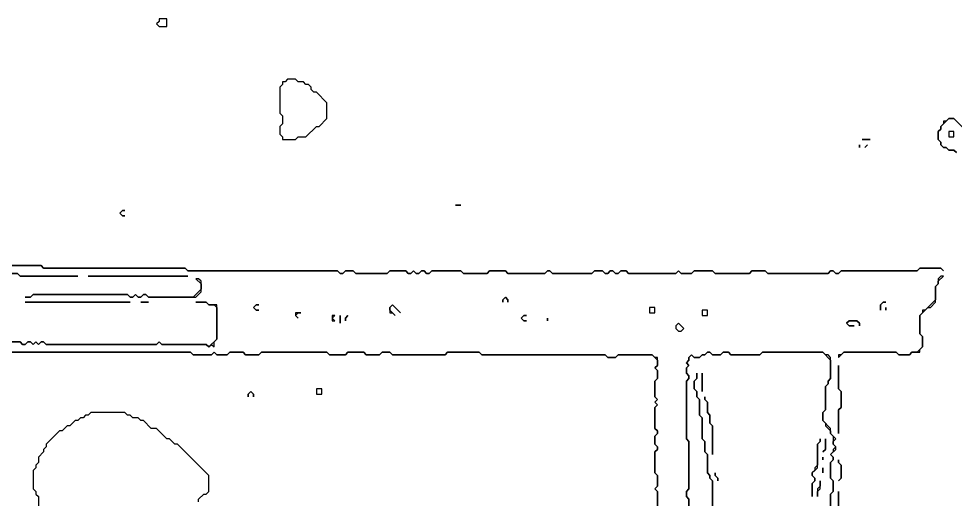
# Model space of a CAD drawing. Header units: metres. Extents: x 0 to 3575, y 1 to 2763.
# Drawn here: x 1473.5 to 1830.5, y 1961 to 2144 of the extents above; entities that cross this region are included whole.
import ezdxf

# ---------------------------------------------------------------- set-up
doc = ezdxf.new("R2010")
doc.units = ezdxf.units.M

msp = doc.modelspace()

# ---------------------------------------------------------------- linework, layer by layer
for points in [[(1527, 2144), (1527, 2143), (1526, 2142), (1527, 2141), (1530, 2141), (1530, 2144)], [(1576, 2121), (1575, 2120), (1574, 2120), (1574, 2119), (1573, 2118), (1573, 2108), (1574, 2107), (1574, 2104), (1573, 2103), (1573, 2100), (1574, 2099), (1574, 2098), (1579, 2098), (1580, 2099), (1583, 2099), (1587, 2103), (1588, 2103), (1591, 2106), (1591, 2112), (1587, 2116), (1586, 2116), (1585, 2117), (1585, 2118), (1584, 2119), (1583, 2119), (1582, 2120), (1580, 2120), (1579, 2121)], [(1828, 2101), (1828, 2099), (1830, 2099), (1830, 2101)], [(1794, 2096), (1794, 2095)], [(1795, 2098), (1798, 2098)], [(1797, 2096), (1796, 2095)], [(1513, 2071), (1512, 2070), (1513, 2069), (1514, 2069), (1513, 2069), (1512, 2070), (1513, 2071), (1514, 2071)], [(1640, 2073), (1642, 2073)], [(1640, 2071)], [(1642, 2071)], [(1417, 2047), (1416, 2046), (1415, 2046), (1415, 2045), (1417, 2047), (1473, 2047), (1474, 2046), (1496, 2046), (1474, 2046), (1473, 2047)], [(1500, 2046), (1538, 2046)], [(1825, 2046), (1824, 2045), (1824, 2043), (1823, 2042), (1823, 2037), (1819, 2033), (1818, 2033), (1818, 2032), (1817, 2031), (1817, 2024), (1818, 2023), (1818, 2019), (1816, 2017), (1814, 2017), (1813, 2016), (1809, 2016), (1808, 2017), (1788, 2017), (1787, 2016), (1786, 2016), (1786, 2015), (1788, 2017), (1808, 2017), (1809, 2016), (1813, 2016), (1814, 2017), (1817, 2017), (1817, 2018), (1818, 2019), (1818, 2023), (1817, 2024), (1817, 2031), (1820, 2034), (1821, 2034), (1823, 2036), (1823, 2042), (1824, 2043), (1824, 2044), (1826, 2046)], [(1829, 2048)], [(1829, 2046)], [(1541, 2045), (1543, 2043), (1543, 2041), (1540, 2038), (1523, 2038), (1522, 2039), (1521, 2039), (1520, 2038), (1519, 2038), (1518, 2039), (1517, 2038), (1516, 2038), (1515, 2039), (1479, 2039), (1478, 2038), (1476, 2038), (1478, 2038), (1479, 2039), (1515, 2039), (1516, 2038), (1517, 2038), (1518, 2039), (1519, 2038), (1520, 2038), (1521, 2039), (1522, 2039), (1523, 2038), (1541, 2038), (1543, 2040), (1543, 2044), (1542, 2045)], [(1476, 2036), (1516, 2036)], [(1520, 2036), (1523, 2036)], [(1564, 2035), (1563, 2034), (1564, 2033), (1565, 2033), (1564, 2033), (1563, 2034), (1564, 2035), (1565, 2035)], [(1616, 2035), (1615, 2034), (1615, 2032), (1616, 2032), (1617, 2031), (1615, 2033), (1615, 2034), (1616, 2035), (1619, 2032)], [(1659, 2038), (1658, 2037), (1658, 2036), (1658, 2037), (1659, 2038), (1660, 2037), (1660, 2036), (1660, 2037)], [(1803, 2036), (1802, 2035), (1802, 2033), (1802, 2035), (1803, 2036), (1804, 2036)], [(1579, 2032), (1579, 2031), (1580, 2030), (1579, 2031), (1580, 2032), (1581, 2032)], [(1597, 2033)], [(1599, 2033)], [(1714, 2034), (1714, 2032), (1716, 2032), (1716, 2034)], [(1734, 2033), (1734, 2031), (1736, 2031), (1736, 2033)], [(1804, 2034), (1804, 2033)], [(1593, 2031), (1593, 2029), (1594, 2029), (1593, 2030), (1594, 2031)], [(1596, 2031), (1596, 2028)], [(1599, 2031), (1598, 2030), (1598, 2029), (1598, 2030)], [(1619, 2030)], [(1666, 2031), (1665, 2030), (1666, 2029), (1667, 2029), (1666, 2029), (1665, 2030), (1666, 2031), (1667, 2031)], [(1675, 2030), (1675, 2029)], [(1677, 2030)], [(1725, 2028), (1724, 2027), (1724, 2026), (1725, 2025), (1726, 2025), (1727, 2026)], [(1790, 2029), (1789, 2028), (1790, 2027), (1792, 2027), (1790, 2027), (1789, 2028), (1790, 2029), (1793, 2029), (1794, 2028), (1794, 2027), (1794, 2028), (1793, 2029)], [(1786, 2012), (1786, 2003), (1787, 2002), (1787, 1996), (1786, 1995), (1786, 1986), (1786, 1995), (1787, 1996), (1787, 2002), (1786, 2003)], [(1734, 2009), (1734, 2002)], [(1587, 2003), (1587, 2001), (1589, 2001), (1589, 2003)], [(1562, 2002), (1561, 2001), (1561, 2000), (1561, 2001), (1562, 2002), (1563, 2001), (1563, 2000), (1563, 2001)], [(1735, 2000), (1735, 1999), (1736, 1998), (1736, 1994), (1737, 1993), (1737, 1990), (1738, 1989), (1738, 1978), (1738, 1989), (1737, 1990), (1737, 1993), (1736, 1994), (1736, 1998), (1735, 1999)], [(1779, 1984), (1779, 1983), (1778, 1982), (1778, 1974), (1777, 1973), (1777, 1972), (1776, 1971), (1776, 1970), (1777, 1969), (1777, 1968), (1776, 1967), (1776, 1962), (1776, 1967), (1777, 1968), (1777, 1969), (1776, 1970), (1776, 1971), (1778, 1973), (1778, 1982), (1779, 1983)], [(1781, 1984), (1781, 1980), (1780, 1979), (1781, 1980)], [(1780, 1977), (1780, 1976)], [(1786, 1976), (1786, 1975), (1787, 1974), (1787, 1969), (1786, 1968), (1787, 1969), (1787, 1974), (1786, 1975)], [(1739, 1971), (1739, 1970), (1740, 1969), (1740, 1968), (1740, 1969), (1739, 1970)], [(1780, 1973), (1780, 1971)], [(1779, 1968), (1779, 1966), (1778, 1965), (1778, 1962), (1778, 1964), (1779, 1965)], [(1786, 1964), (1786, 1957)]]:
    msp.add_lwpolyline(points, close=True)
for points in [[(1831, 2093), (1830, 2094), (1828, 2094), (1827, 2095), (1826, 2095), (1825, 2096), (1825, 2097), (1824, 2098), (1824, 2101), (1825, 2102), (1825, 2103), (1828, 2106), (1830, 2106), (1834, 2102)], [(1831, 2105), (1830, 2106), (1828, 2106), (1827, 2105), (1826, 2105), (1826, 2104), (1825, 2103), (1825, 2102), (1824, 2101), (1824, 2098), (1825, 2097), (1825, 2096), (1826, 2095), (1827, 2095), (1828, 2094), (1830, 2094), (1831, 2093)], [(1420, 2050), (1482, 2050), (1483, 2049), (1537, 2049), (1538, 2048), (1595, 2048), (1596, 2047), (1597, 2047), (1598, 2048), (1601, 2048), (1602, 2047), (1614, 2047), (1615, 2048), (1621, 2048), (1622, 2047), (1623, 2047), (1624, 2048), (1625, 2047), (1626, 2047), (1627, 2048), (1628, 2048), (1629, 2047), (1630, 2047), (1631, 2048), (1642, 2048), (1643, 2047), (1652, 2047), (1653, 2048), (1659, 2048), (1660, 2047), (1674, 2047), (1675, 2048), (1676, 2048), (1677, 2047), (1692, 2047), (1693, 2048), (1696, 2048), (1697, 2047), (1698, 2047), (1699, 2048), (1700, 2048), (1701, 2047), (1702, 2047), (1703, 2048), (1705, 2048), (1706, 2047), (1724, 2047), (1725, 2048), (1726, 2047), (1730, 2047), (1731, 2048), (1738, 2048), (1739, 2047), (1752, 2047), (1753, 2048), (1758, 2048), (1759, 2047), (1782, 2047), (1783, 2048), (1784, 2048), (1785, 2047), (1786, 2047), (1787, 2048), (1816, 2048), (1817, 2049), (1825, 2049), (1826, 2048), (1825, 2049), (1817, 2049), (1816, 2048), (1787, 2048), (1786, 2047), (1785, 2047), (1784, 2048), (1783, 2048), (1782, 2047), (1759, 2047), (1758, 2048), (1753, 2048), (1752, 2047), (1739, 2047), (1738, 2048), (1731, 2048), (1730, 2047), (1726, 2047), (1725, 2048), (1724, 2047), (1706, 2047), (1705, 2048), (1703, 2048), (1702, 2047), (1701, 2047), (1700, 2048), (1699, 2048), (1698, 2047), (1697, 2047), (1696, 2048), (1693, 2048), (1692, 2047), (1677, 2047), (1676, 2048), (1675, 2048), (1674, 2047), (1660, 2047), (1659, 2048), (1653, 2048), (1652, 2047), (1643, 2047), (1642, 2048), (1631, 2048), (1630, 2047), (1629, 2047), (1628, 2048), (1627, 2048), (1626, 2047), (1625, 2047), (1624, 2048), (1623, 2047), (1622, 2047), (1621, 2048), (1615, 2048), (1614, 2047), (1602, 2047), (1601, 2048), (1598, 2048), (1597, 2047), (1596, 2047), (1595, 2048), (1538, 2048), (1537, 2049), (1483, 2049), (1482, 2050), (1420, 2050)], [(1419, 2021), (1474, 2021), (1475, 2020), (1476, 2020), (1477, 2021), (1478, 2021), (1479, 2020), (1480, 2021), (1481, 2020), (1482, 2021), (1483, 2021), (1484, 2020), (1526, 2020), (1527, 2021), (1528, 2020), (1545, 2020), (1546, 2019), (1547, 2020), (1548, 2019), (1548, 2021), (1549, 2022), (1549, 2035), (1546, 2035), (1545, 2036), (1541, 2036), (1545, 2036), (1546, 2035), (1548, 2035), (1549, 2034), (1549, 2022), (1546, 2019), (1545, 2020), (1528, 2020), (1527, 2021), (1526, 2020), (1484, 2020), (1483, 2021), (1482, 2021), (1481, 2020), (1480, 2021), (1479, 2020), (1478, 2021), (1477, 2021), (1476, 2020), (1475, 2020), (1474, 2021), (1419, 2021)], [(1448, 2017), (1539, 2017), (1540, 2016), (1547, 2016), (1548, 2017), (1549, 2016), (1553, 2016), (1554, 2017), (1559, 2017), (1560, 2016), (1565, 2016), (1566, 2017), (1591, 2017), (1592, 2016), (1598, 2016), (1599, 2017), (1605, 2017), (1606, 2016), (1611, 2016), (1612, 2017), (1615, 2017), (1616, 2016), (1636, 2016), (1637, 2017), (1649, 2017), (1650, 2016), (1697, 2016), (1698, 2015), (1701, 2015), (1702, 2016), (1715, 2016), (1717, 2014), (1717, 2012), (1716, 2011), (1717, 2010), (1717, 2007), (1716, 2006), (1716, 2000), (1717, 1999), (1716, 1998), (1717, 1997), (1716, 1996), (1716, 1988), (1717, 1987), (1717, 1986), (1716, 1985), (1716, 1982), (1717, 1981), (1717, 1980), (1716, 1979), (1716, 1971), (1717, 1970), (1717, 1966), (1716, 1965), (1717, 1964), (1717, 1953)], [(1717, 1953), (1717, 1964), (1716, 1965), (1717, 1966), (1717, 1970), (1716, 1971), (1716, 1979), (1717, 1980), (1717, 1981), (1716, 1982), (1716, 1985), (1717, 1986), (1717, 1987), (1716, 1988), (1716, 1996), (1717, 1997), (1716, 1998), (1717, 1999), (1716, 2000), (1716, 2006), (1717, 2007), (1717, 2010), (1716, 2011), (1717, 2012), (1717, 2015), (1716, 2015), (1715, 2016), (1702, 2016), (1701, 2015), (1698, 2015), (1697, 2016), (1650, 2016), (1649, 2017), (1637, 2017), (1636, 2016), (1616, 2016), (1615, 2017), (1612, 2017), (1611, 2016), (1606, 2016), (1605, 2017), (1599, 2017), (1598, 2016), (1592, 2016), (1591, 2017), (1566, 2017), (1565, 2016), (1560, 2016), (1559, 2017), (1554, 2017), (1553, 2016), (1549, 2016), (1548, 2017), (1547, 2016), (1540, 2016), (1539, 2017), (1448, 2017)], [(1729, 1858), (1729, 1961), (1728, 1962), (1728, 1964), (1729, 1965), (1729, 1983), (1728, 1984), (1728, 2006), (1729, 2007), (1729, 2008), (1728, 2009), (1728, 2011), (1729, 2012), (1728, 2013), (1729, 2014), (1729, 2015), (1730, 2016), (1731, 2015), (1733, 2015), (1734, 2016), (1735, 2016), (1736, 2017), (1737, 2017), (1738, 2016), (1741, 2016), (1742, 2017), (1744, 2017), (1745, 2016), (1756, 2016), (1757, 2017), (1780, 2017), (1783, 2014), (1783, 2007), (1782, 2006), (1782, 2005), (1781, 2004), (1781, 1995), (1780, 1994), (1780, 1991), (1781, 1990), (1781, 1989), (1783, 1987), (1783, 1986), (1784, 1985), (1784, 1982), (1785, 1981), (1784, 1980), (1784, 1979), (1783, 1978), (1784, 1977), (1784, 1976), (1783, 1975), (1783, 1969), (1784, 1968), (1784, 1964), (1783, 1963), (1783, 1958)], [(1783, 1958), (1783, 1963), (1784, 1964), (1784, 1968), (1783, 1969), (1783, 1975), (1784, 1976), (1784, 1977), (1783, 1978), (1785, 1980), (1785, 1981), (1784, 1982), (1784, 1983), (1785, 1984), (1783, 1986), (1783, 1988), (1780, 1991), (1780, 1994), (1781, 1995), (1781, 2004), (1782, 2005), (1782, 2006), (1783, 2007), (1783, 2015), (1782, 2016), (1781, 2016), (1780, 2017), (1757, 2017), (1756, 2016), (1745, 2016), (1744, 2017), (1742, 2017), (1741, 2016), (1738, 2016), (1737, 2017), (1736, 2017), (1735, 2016), (1734, 2016), (1733, 2015), (1731, 2015), (1730, 2016), (1729, 2015), (1729, 2014), (1728, 2013), (1729, 2012), (1728, 2011), (1728, 2009), (1729, 2008), (1729, 2007), (1728, 2006), (1728, 1984), (1729, 1983), (1729, 1965), (1728, 1964), (1728, 1962), (1729, 1961), (1729, 1858)], [(1738, 1958), (1738, 1968), (1737, 1969), (1737, 1970), (1736, 1971), (1736, 1978), (1735, 1979), (1735, 1983), (1734, 1984), (1734, 1992), (1733, 1993), (1733, 1999), (1732, 2000), (1732, 2002), (1731, 2003), (1731, 2006), (1732, 2007), (1732, 2009), (1732, 2007), (1731, 2006), (1731, 2003), (1732, 2002), (1732, 2000), (1733, 1999), (1733, 1993), (1734, 1992), (1734, 1984), (1735, 1983), (1735, 1979), (1736, 1978), (1736, 1971), (1737, 1970), (1737, 1969), (1738, 1968), (1738, 1958)], [(1542, 1960), (1542, 1961), (1544, 1963), (1545, 1963), (1546, 1964), (1546, 1970), (1534, 1982), (1533, 1982), (1531, 1984), (1530, 1984), (1526, 1988), (1524, 1988), (1521, 1991), (1520, 1991), (1519, 1992), (1517, 1992), (1516, 1993), (1515, 1993), (1514, 1994), (1501, 1994), (1500, 1993), (1499, 1993), (1498, 1992), (1497, 1992), (1496, 1991), (1495, 1991), (1493, 1989), (1492, 1989), (1490, 1987), (1489, 1987), (1484, 1982), (1484, 1981), (1483, 1980), (1483, 1979), (1481, 1977), (1481, 1975), (1480, 1974), (1480, 1973), (1479, 1972), (1479, 1965), (1480, 1964), (1480, 1963), (1481, 1962), (1481, 1958)]]:
    msp.add_lwpolyline(points)

doc.saveas('drawing.dxf')
